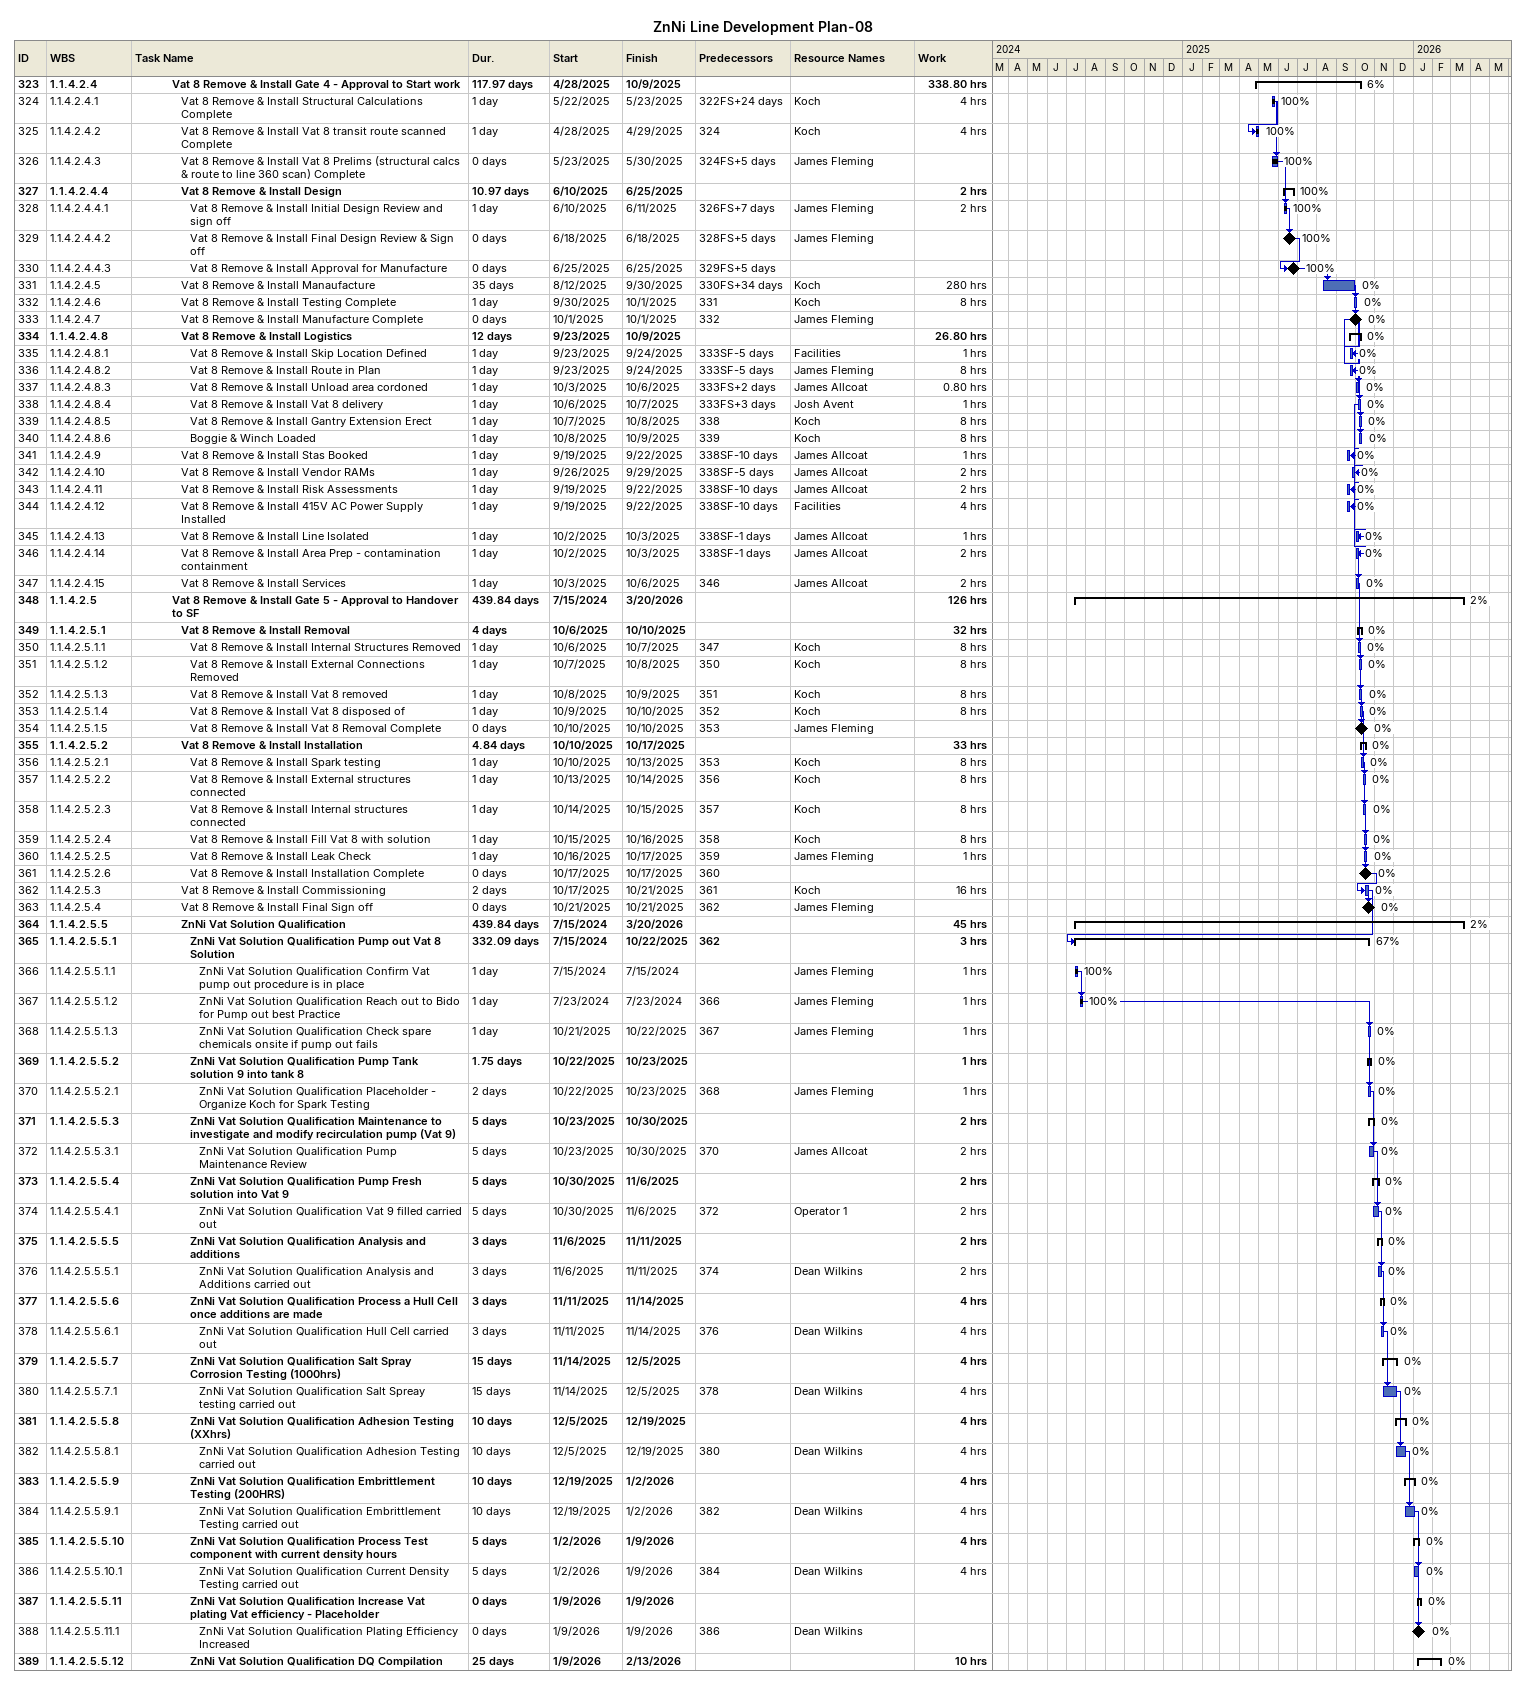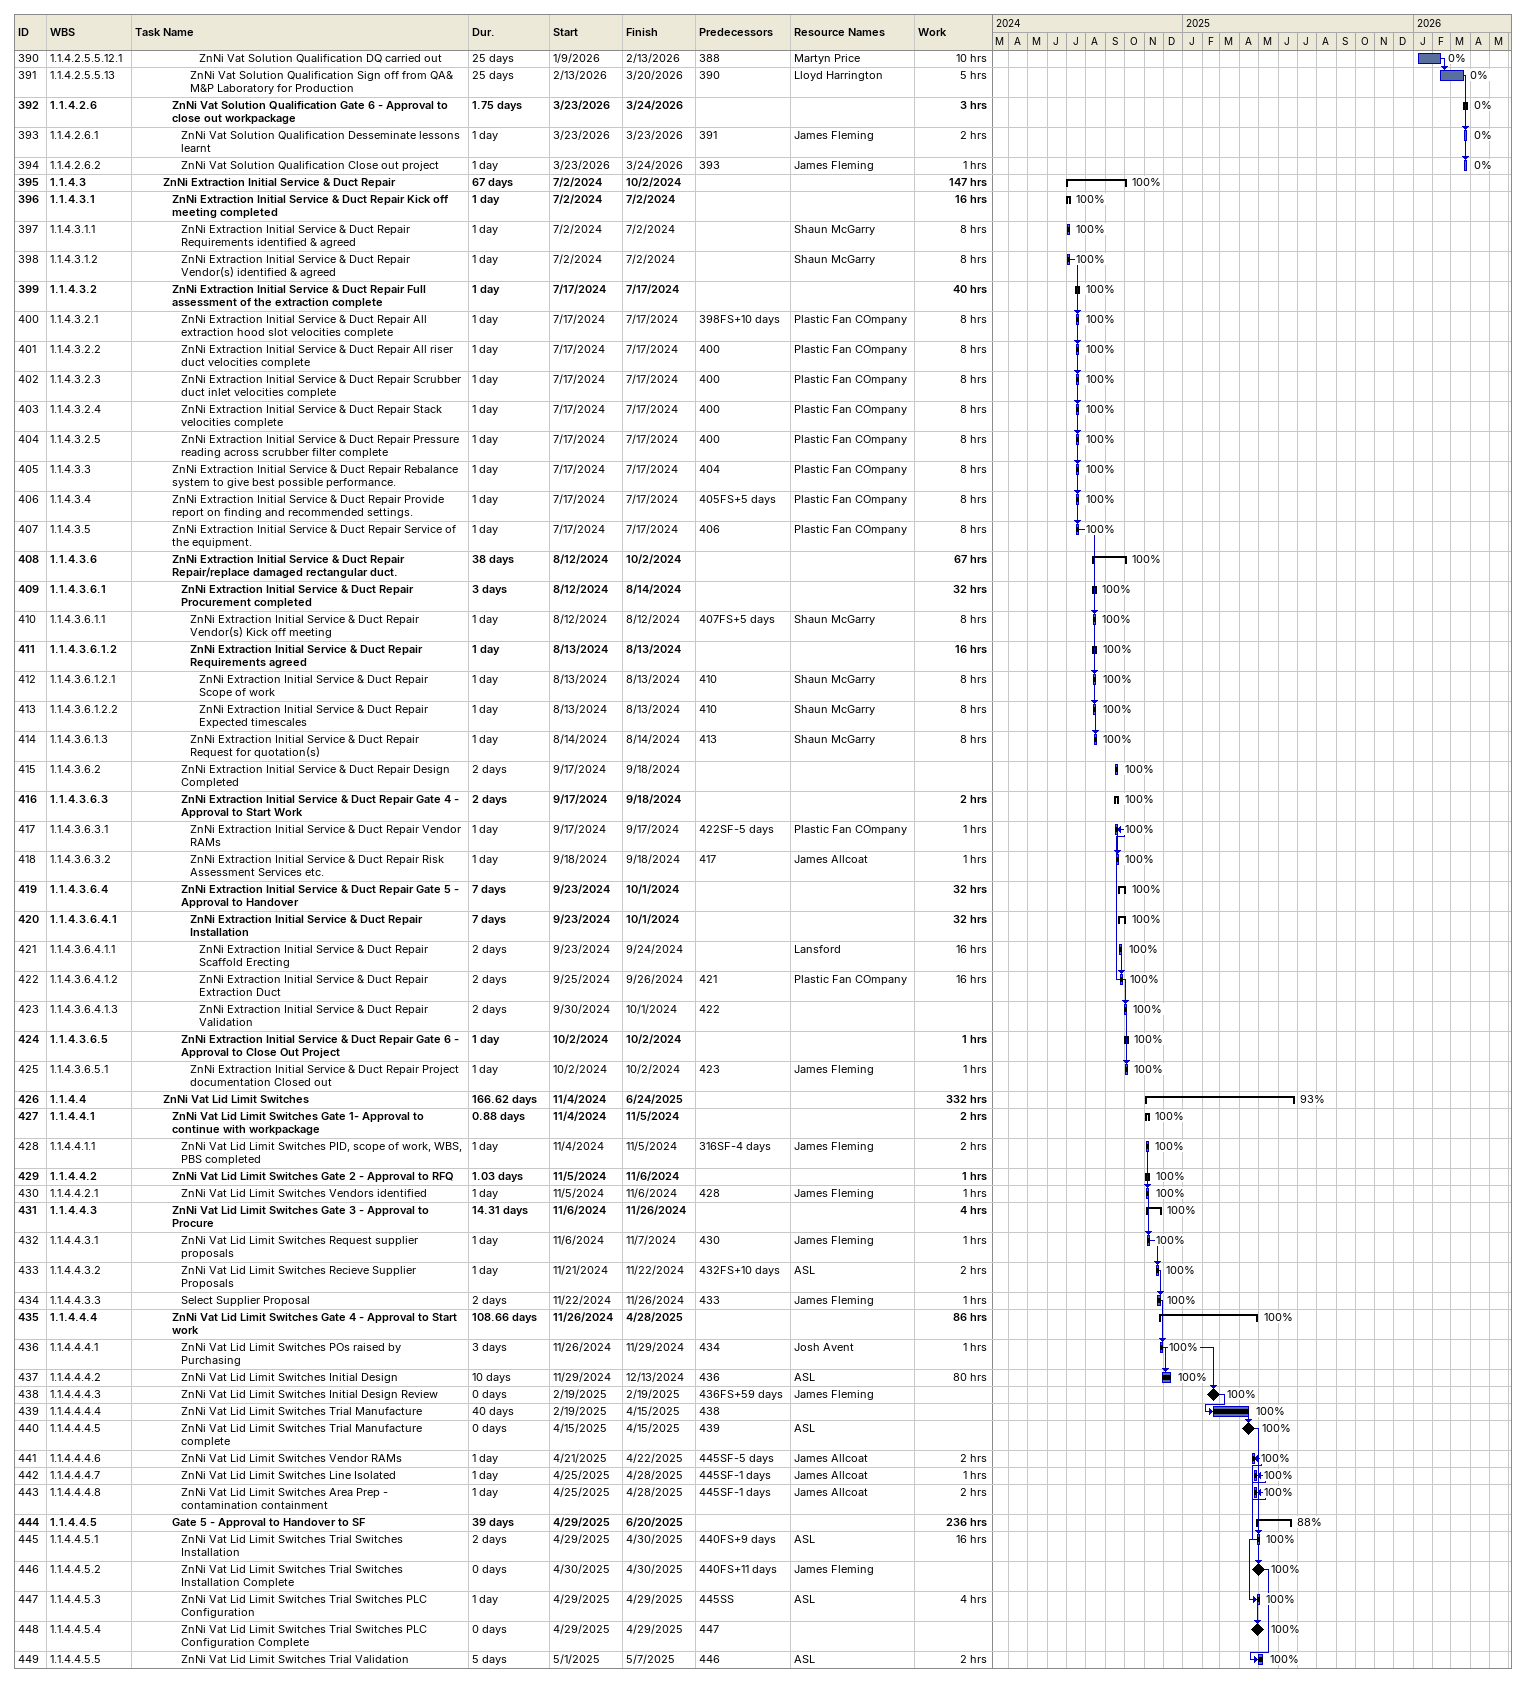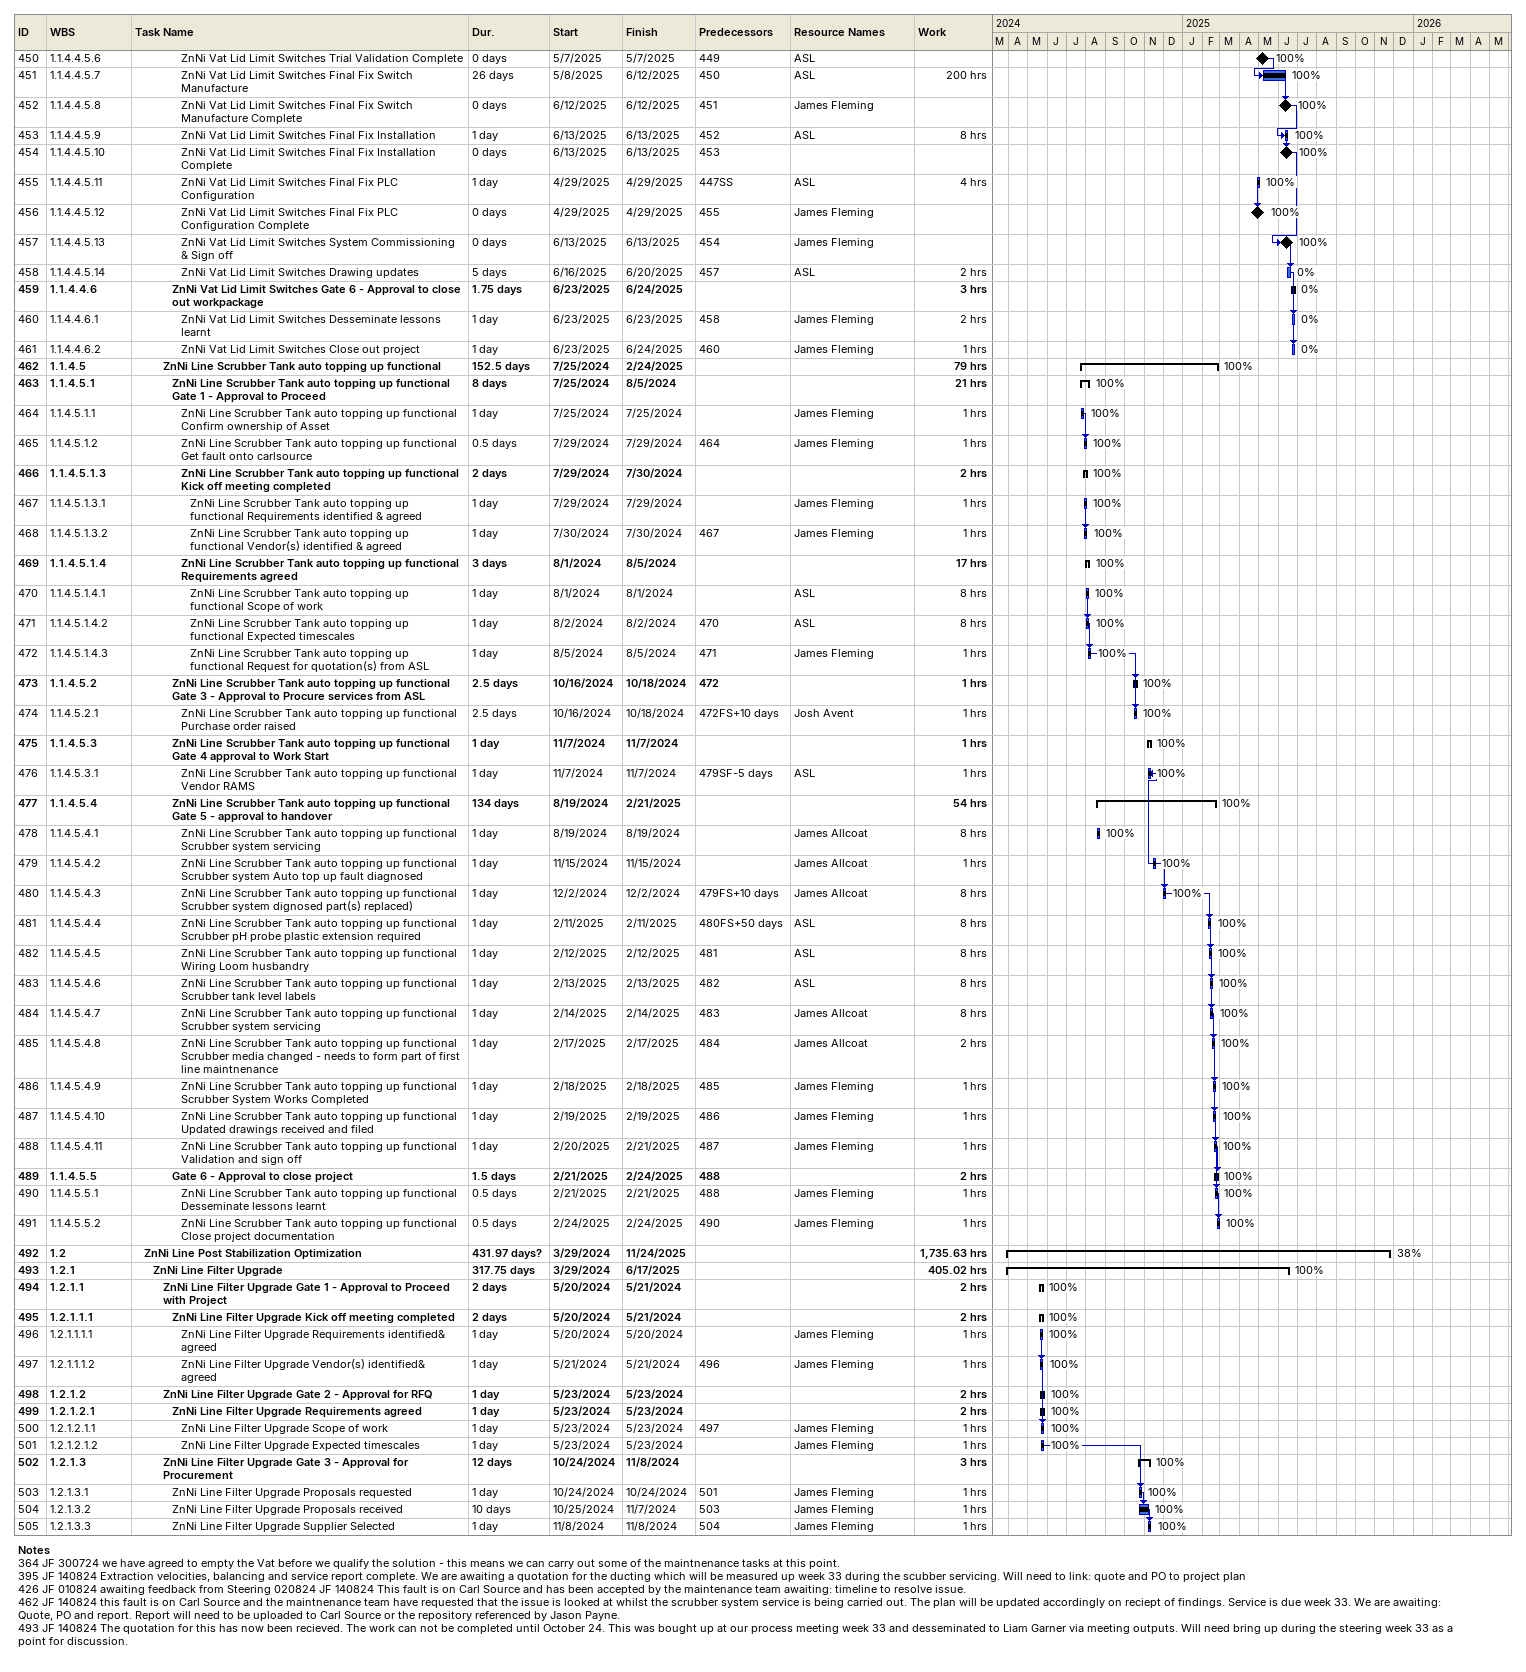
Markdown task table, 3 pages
ZnNi Line Development Plan-08

| ID | WBS | Task | Duration | Start | Finish | Predecessors | Resources | % complete | Work (h) |
|---|---|---|---|---|---|---|---|---|---|
| 323 | 1.1.4.2.4 | **Vat 8 Remove & Install Gate 4 - Approval to Start work** | 117.97d | 2025-04-28 | 2025-10-09 |  |  | 6 | 338.80 |
| 324 | 1.1.4.2.4.1 | Vat 8 Remove & Install Structural Calculations Complete | 1d | 2025-05-22 | 2025-05-23 | 322FS+24d | Koch | 100 | 4 |
| 325 | 1.1.4.2.4.2 | Vat 8 Remove & Install Vat 8 transit route scanned Complete | 1d | 2025-04-28 | 2025-04-29 | 324 | Koch | 100 | 4 |
| 326 | 1.1.4.2.4.3 | Vat 8 Remove & Install Vat 8 Prelims (structural calcs & route to line 360 scan) Complete | 0d | 2025-05-23 | 2025-05-30 | 324FS+5d | James Fleming | 100 |  |
| 327 | 1.1.4.2.4.4 | **Vat 8 Remove & Install Design** | 10.97d | 2025-06-10 | 2025-06-25 |  |  | 100 | 2 |
| 328 | 1.1.4.2.4.4.1 | Vat 8 Remove & Install Initial Design Review and sign off | 1d | 2025-06-10 | 2025-06-11 | 326FS+7d | James Fleming | 100 | 2 |
| 329 | 1.1.4.2.4.4.2 | Vat 8 Remove & Install Final Design Review & Sign off | 0d | 2025-06-18 | 2025-06-18 | 328FS+5d | James Fleming | 100 |  |
| 330 | 1.1.4.2.4.4.3 | Vat 8 Remove & Install Approval for Manufacture | 0d | 2025-06-25 | 2025-06-25 | 329FS+5d |  | 100 |  |
| 331 | 1.1.4.2.4.5 | Vat 8 Remove & Install Manaufacture | 35d | 2025-08-12 | 2025-09-30 | 330FS+34d | Koch | 0 | 280 |
| 332 | 1.1.4.2.4.6 | Vat 8 Remove & Install Testing Complete | 1d | 2025-09-30 | 2025-10-01 | 331 | Koch | 0 | 8 |
| 333 | 1.1.4.2.4.7 | Vat 8 Remove & Install Manufacture Complete | 0d | 2025-10-01 | 2025-10-01 | 332 | James Fleming | 0 |  |
| 334 | 1.1.4.2.4.8 | **Vat 8 Remove & Install Logistics** | 12d | 2025-09-23 | 2025-10-09 |  |  | 0 | 26.80 |
| 335 | 1.1.4.2.4.8.1 | Vat 8 Remove & Install Skip Location Defined | 1d | 2025-09-23 | 2025-09-24 | 333SF-5d | Facilities | 0 | 1 |
| 336 | 1.1.4.2.4.8.2 | Vat 8 Remove & Install Route in Plan | 1d | 2025-09-23 | 2025-09-24 | 333SF-5d | James Fleming | 0 | 8 |
| 337 | 1.1.4.2.4.8.3 | Vat 8 Remove & Install Unload area cordoned | 1d | 2025-10-03 | 2025-10-06 | 333FS+2d | James Allcoat | 0 | 0.80 |
| 338 | 1.1.4.2.4.8.4 | Vat 8 Remove & Install Vat 8 delivery | 1d | 2025-10-06 | 2025-10-07 | 333FS+3d | Josh Avent | 0 | 1 |
| 339 | 1.1.4.2.4.8.5 | Vat 8 Remove & Install Gantry Extension Erect | 1d | 2025-10-07 | 2025-10-08 | 338 | Koch | 0 | 8 |
| 340 | 1.1.4.2.4.8.6 | Boggie & Winch Loaded | 1d | 2025-10-08 | 2025-10-09 | 339 | Koch | 0 | 8 |
| 341 | 1.1.4.2.4.9 | Vat 8 Remove & Install Stas Booked | 1d | 2025-09-19 | 2025-09-22 | 338SF-10d | James Allcoat | 0 | 1 |
| 342 | 1.1.4.2.4.10 | Vat 8 Remove & Install Vendor RAMs | 1d | 2025-09-26 | 2025-09-29 | 338SF-5d | James Allcoat | 0 | 2 |
| 343 | 1.1.4.2.4.11 | Vat 8 Remove & Install Risk Assessments | 1d | 2025-09-19 | 2025-09-22 | 338SF-10d | James Allcoat | 0 | 2 |
| 344 | 1.1.4.2.4.12 | Vat 8 Remove & Install 415V AC Power Supply Installed | 1d | 2025-09-19 | 2025-09-22 | 338SF-10d | Facilities | 0 | 4 |
| 345 | 1.1.4.2.4.13 | Vat 8 Remove & Install Line Isolated | 1d | 2025-10-02 | 2025-10-03 | 338SF-1d | James Allcoat | 0 | 1 |
| 346 | 1.1.4.2.4.14 | Vat 8 Remove & Install Area Prep - contamination containment | 1d | 2025-10-02 | 2025-10-03 | 338SF-1d | James Allcoat | 0 | 2 |
| 347 | 1.1.4.2.4.15 | Vat 8 Remove & Install Services | 1d | 2025-10-03 | 2025-10-06 | 346 | James Allcoat | 0 | 2 |
| 348 | 1.1.4.2.5 | **Vat 8 Remove & Install Gate 5 - Approval to Handover to SF** | 439.84d | 2024-07-15 | 2026-03-20 |  |  | 2 | 126 |
| 349 | 1.1.4.2.5.1 | **Vat 8 Remove & Install Removal** | 4d | 2025-10-06 | 2025-10-10 |  |  | 0 | 32 |
| 350 | 1.1.4.2.5.1.1 | Vat 8 Remove & Install Internal Structures Removed | 1d | 2025-10-06 | 2025-10-07 | 347 | Koch | 0 | 8 |
| 351 | 1.1.4.2.5.1.2 | Vat 8 Remove & Install External Connections Removed | 1d | 2025-10-07 | 2025-10-08 | 350 | Koch | 0 | 8 |
| 352 | 1.1.4.2.5.1.3 | Vat 8 Remove & Install Vat 8 removed | 1d | 2025-10-08 | 2025-10-09 | 351 | Koch | 0 | 8 |
| 353 | 1.1.4.2.5.1.4 | Vat 8 Remove & Install Vat 8 disposed of | 1d | 2025-10-09 | 2025-10-10 | 352 | Koch | 0 | 8 |
| 354 | 1.1.4.2.5.1.5 | Vat 8 Remove & Install Vat 8 Removal Complete | 0d | 2025-10-10 | 2025-10-10 | 353 | James Fleming | 0 |  |
| 355 | 1.1.4.2.5.2 | **Vat 8 Remove & Install Installation** | 4.84d | 2025-10-10 | 2025-10-17 |  |  | 0 | 33 |
| 356 | 1.1.4.2.5.2.1 | Vat 8 Remove & Install Spark testing | 1d | 2025-10-10 | 2025-10-13 | 353 | Koch | 0 | 8 |
| 357 | 1.1.4.2.5.2.2 | Vat 8 Remove & Install External structures connected | 1d | 2025-10-13 | 2025-10-14 | 356 | Koch | 0 | 8 |
| 358 | 1.1.4.2.5.2.3 | Vat 8 Remove & Install Internal structures connected | 1d | 2025-10-14 | 2025-10-15 | 357 | Koch | 0 | 8 |
| 359 | 1.1.4.2.5.2.4 | Vat 8 Remove & Install Fill Vat 8 with solution | 1d | 2025-10-15 | 2025-10-16 | 358 | Koch | 0 | 8 |
| 360 | 1.1.4.2.5.2.5 | Vat 8 Remove & Install Leak Check | 1d | 2025-10-16 | 2025-10-17 | 359 | James Fleming | 0 | 1 |
| 361 | 1.1.4.2.5.2.6 | Vat 8 Remove & Install Installation Complete | 0d | 2025-10-17 | 2025-10-17 | 360 |  | 0 |  |
| 362 | 1.1.4.2.5.3 | Vat 8 Remove & Install Commissioning | 2d | 2025-10-17 | 2025-10-21 | 361 | Koch | 0 | 16 |
| 363 | 1.1.4.2.5.4 | Vat 8 Remove & Install Final Sign off | 0d | 2025-10-21 | 2025-10-21 | 362 | James Fleming | 0 |  |
| 364 | 1.1.4.2.5.5 | **ZnNi Vat Solution Qualification** | 439.84d | 2024-07-15 | 2026-03-20 |  |  | 2 | 45 |
| 365 | 1.1.4.2.5.5.1 | **ZnNi Vat Solution Qualification Pump out Vat 8 Solution** | 332.09d | 2024-07-15 | 2025-10-22 | 362 |  | 67 | 3 |
| 366 | 1.1.4.2.5.5.1.1 | ZnNi Vat Solution Qualification Confirm Vat pump out procedure is in place | 1d | 2024-07-15 | 2024-07-15 |  | James Fleming | 100 | 1 |
| 367 | 1.1.4.2.5.5.1.2 | ZnNi Vat Solution Qualification Reach out to Bido for Pump out best Practice | 1d | 2024-07-23 | 2024-07-23 | 366 | James Fleming | 100 | 1 |
| 368 | 1.1.4.2.5.5.1.3 | ZnNi Vat Solution Qualification Check spare chemicals onsite if pump out fails | 1d | 2025-10-21 | 2025-10-22 | 367 | James Fleming | 0 | 1 |
| 369 | 1.1.4.2.5.5.2 | **ZnNi Vat Solution Qualification Pump Tank solution 9 into tank 8** | 1.75d | 2025-10-22 | 2025-10-23 |  |  | 0 | 1 |
| 370 | 1.1.4.2.5.5.2.1 | ZnNi Vat Solution Qualification Placeholder - Organize Koch for Spark Testing | 2d | 2025-10-22 | 2025-10-23 | 368 | James Fleming | 0 | 1 |
| 371 | 1.1.4.2.5.5.3 | **ZnNi Vat Solution Qualification Maintenance to investigate and modify recirculation pump (Vat 9)** | 5d | 2025-10-23 | 2025-10-30 |  |  | 0 | 2 |
| 372 | 1.1.4.2.5.5.3.1 | ZnNi Vat Solution Qualification Pump Maintenance Review | 5d | 2025-10-23 | 2025-10-30 | 370 | James Allcoat | 0 | 2 |
| 373 | 1.1.4.2.5.5.4 | **ZnNi Vat Solution Qualification Pump Fresh solution into Vat 9** | 5d | 2025-10-30 | 2025-11-06 |  |  | 0 | 2 |
| 374 | 1.1.4.2.5.5.4.1 | ZnNi Vat Solution Qualification Vat 9 filled carried out | 5d | 2025-10-30 | 2025-11-06 | 372 | Operator 1 | 0 | 2 |
| 375 | 1.1.4.2.5.5.5 | **ZnNi Vat Solution Qualification Analysis and additions** | 3d | 2025-11-06 | 2025-11-11 |  |  | 0 | 2 |
| 376 | 1.1.4.2.5.5.5.1 | ZnNi Vat Solution Qualification Analysis and Additions carried out | 3d | 2025-11-06 | 2025-11-11 | 374 | Dean Wilkins | 0 | 2 |
| 377 | 1.1.4.2.5.5.6 | **ZnNi Vat Solution Qualification Process a Hull Cell once additions are made** | 3d | 2025-11-11 | 2025-11-14 |  |  | 0 | 4 |
| 378 | 1.1.4.2.5.5.6.1 | ZnNi Vat Solution Qualification Hull Cell carried out | 3d | 2025-11-11 | 2025-11-14 | 376 | Dean Wilkins | 0 | 4 |
| 379 | 1.1.4.2.5.5.7 | **ZnNi Vat Solution Qualification Salt Spray Corrosion Testing (1000hrs)** | 15d | 2025-11-14 | 2025-12-05 |  |  | 0 | 4 |
| 380 | 1.1.4.2.5.5.7.1 | ZnNi Vat Solution Qualification Salt Spreay testing carried out | 15d | 2025-11-14 | 2025-12-05 | 378 | Dean Wilkins | 0 | 4 |
| 381 | 1.1.4.2.5.5.8 | **ZnNi Vat Solution Qualification Adhesion Testing (XXhrs)** | 10d | 2025-12-05 | 2025-12-19 |  |  | 0 | 4 |
| 382 | 1.1.4.2.5.5.8.1 | ZnNi Vat Solution Qualification Adhesion Testing carried out | 10d | 2025-12-05 | 2025-12-19 | 380 | Dean Wilkins | 0 | 4 |
| 383 | 1.1.4.2.5.5.9 | **ZnNi Vat Solution Qualification Embrittlement Testing (200HRS)** | 10d | 2025-12-19 | 2026-01-02 |  |  | 0 | 4 |
| 384 | 1.1.4.2.5.5.9.1 | ZnNi Vat Solution Qualification Embrittlement Testing carried out | 10d | 2025-12-19 | 2026-01-02 | 382 | Dean Wilkins | 0 | 4 |
| 385 | 1.1.4.2.5.5.10 | **ZnNi Vat Solution Qualification Process Test component with current density hours** | 5d | 2026-01-02 | 2026-01-09 |  |  | 0 | 4 |
| 386 | 1.1.4.2.5.5.10.1 | ZnNi Vat Solution Qualification Current Density Testing carried out | 5d | 2026-01-02 | 2026-01-09 | 384 | Dean Wilkins | 0 | 4 |
| 387 | 1.1.4.2.5.5.11 | **ZnNi Vat Solution Qualification Increase Vat plating Vat efficiency - Placeholder** | 0d | 2026-01-09 | 2026-01-09 |  |  | 0 |  |
| 388 | 1.1.4.2.5.5.11.1 | ZnNi Vat Solution Qualification Plating Efficiency Increased | 0d | 2026-01-09 | 2026-01-09 | 386 | Dean Wilkins | 0 |  |
| 389 | 1.1.4.2.5.5.12 | **ZnNi Vat Solution Qualification DQ Compilation** | 25d | 2026-01-09 | 2026-02-13 |  |  | 0 | 10 |
| 390 | 1.1.4.2.5.5.12.1 | ZnNi Vat Solution Qualification DQ carried out | 25d | 2026-01-09 | 2026-02-13 | 388 | Martyn Price | 0 | 10 |
| 391 | 1.1.4.2.5.5.13 | ZnNi Vat Solution Qualification Sign off from QA& M&P Laboratory for Production | 25d | 2026-02-13 | 2026-03-20 | 390 | Lloyd Harrington | 0 | 5 |
| 392 | 1.1.4.2.6 | **ZnNi Vat Solution Qualification Gate 6 - Approval to close out workpackage** | 1.75d | 2026-03-23 | 2026-03-24 |  |  | 0 | 3 |
| 393 | 1.1.4.2.6.1 | ZnNi Vat Solution Qualification Desseminate lessons learnt | 1d | 2026-03-23 | 2026-03-23 | 391 | James Fleming | 0 | 2 |
| 394 | 1.1.4.2.6.2 | ZnNi Vat Solution Qualification Close out project | 1d | 2026-03-23 | 2026-03-24 | 393 | James Fleming | 0 | 1 |
| 395 | 1.1.4.3 | **ZnNi Extraction Initial Service & Duct Repair** | 67d | 2024-07-02 | 2024-10-02 |  |  | 100 | 147 |
| 396 | 1.1.4.3.1 | **ZnNi Extraction Initial Service & Duct Repair Kick off meeting completed** | 1d | 2024-07-02 | 2024-07-02 |  |  | 100 | 16 |
| 397 | 1.1.4.3.1.1 | ZnNi Extraction Initial Service & Duct Repair Requirements identified & agreed | 1d | 2024-07-02 | 2024-07-02 |  | Shaun McGarry | 100 | 8 |
| 398 | 1.1.4.3.1.2 | ZnNi Extraction Initial Service & Duct Repair Vendor(s) identified & agreed | 1d | 2024-07-02 | 2024-07-02 |  | Shaun McGarry | 100 | 8 |
| 399 | 1.1.4.3.2 | **ZnNi Extraction Initial Service & Duct Repair Full assessment of the extraction complete** | 1d | 2024-07-17 | 2024-07-17 |  |  | 100 | 40 |
| 400 | 1.1.4.3.2.1 | ZnNi Extraction Initial Service & Duct Repair All extraction hood slot velocities complete | 1d | 2024-07-17 | 2024-07-17 | 398FS+10d | Plastic Fan COmpany | 100 | 8 |
| 401 | 1.1.4.3.2.2 | ZnNi Extraction Initial Service & Duct Repair All riser duct velocities complete | 1d | 2024-07-17 | 2024-07-17 | 400 | Plastic Fan COmpany | 100 | 8 |
| 402 | 1.1.4.3.2.3 | ZnNi Extraction Initial Service & Duct Repair Scrubber duct inlet velocities complete | 1d | 2024-07-17 | 2024-07-17 | 400 | Plastic Fan COmpany | 100 | 8 |
| 403 | 1.1.4.3.2.4 | ZnNi Extraction Initial Service & Duct Repair Stack velocities complete | 1d | 2024-07-17 | 2024-07-17 | 400 | Plastic Fan COmpany | 100 | 8 |
| 404 | 1.1.4.3.2.5 | ZnNi Extraction Initial Service & Duct Repair Pressure reading across scrubber filter complete | 1d | 2024-07-17 | 2024-07-17 | 400 | Plastic Fan COmpany | 100 | 8 |
| 405 | 1.1.4.3.3 | ZnNi Extraction Initial Service & Duct Repair Rebalance system to give best possible performance. | 1d | 2024-07-17 | 2024-07-17 | 404 | Plastic Fan COmpany | 100 | 8 |
| 406 | 1.1.4.3.4 | ZnNi Extraction Initial Service & Duct Repair Provide report on finding and recommended settings. | 1d | 2024-07-17 | 2024-07-17 | 405FS+5d | Plastic Fan COmpany | 100 | 8 |
| 407 | 1.1.4.3.5 | ZnNi Extraction Initial Service & Duct Repair Service of the equipment. | 1d | 2024-07-17 | 2024-07-17 | 406 | Plastic Fan COmpany | 100 | 8 |
| 408 | 1.1.4.3.6 | **ZnNi Extraction Initial Service & Duct Repair Repair/replace damaged rectangular duct.** | 38d | 2024-08-12 | 2024-10-02 |  |  | 100 | 67 |
| 409 | 1.1.4.3.6.1 | **ZnNi Extraction Initial Service & Duct Repair Procurement completed** | 3d | 2024-08-12 | 2024-08-14 |  |  | 100 | 32 |
| 410 | 1.1.4.3.6.1.1 | ZnNi Extraction Initial Service & Duct Repair Vendor(s) Kick off meeting | 1d | 2024-08-12 | 2024-08-12 | 407FS+5d | Shaun McGarry | 100 | 8 |
| 411 | 1.1.4.3.6.1.2 | **ZnNi Extraction Initial Service & Duct Repair Requirements agreed** | 1d | 2024-08-13 | 2024-08-13 |  |  | 100 | 16 |
| 412 | 1.1.4.3.6.1.2.1 | ZnNi Extraction Initial Service & Duct Repair Scope of work | 1d | 2024-08-13 | 2024-08-13 | 410 | Shaun McGarry | 100 | 8 |
| 413 | 1.1.4.3.6.1.2.2 | ZnNi Extraction Initial Service & Duct Repair Expected timescales | 1d | 2024-08-13 | 2024-08-13 | 410 | Shaun McGarry | 100 | 8 |
| 414 | 1.1.4.3.6.1.3 | ZnNi Extraction Initial Service & Duct Repair Request for quotation(s) | 1d | 2024-08-14 | 2024-08-14 | 413 | Shaun McGarry | 100 | 8 |
| 415 | 1.1.4.3.6.2 | ZnNi Extraction Initial Service & Duct Repair Design Completed | 2d | 2024-09-17 | 2024-09-18 |  |  | 100 |  |
| 416 | 1.1.4.3.6.3 | **ZnNi Extraction Initial Service & Duct Repair Gate 4 - Approval to Start Work** | 2d | 2024-09-17 | 2024-09-18 |  |  | 100 | 2 |
| 417 | 1.1.4.3.6.3.1 | ZnNi Extraction Initial Service & Duct Repair Vendor RAMs | 1d | 2024-09-17 | 2024-09-17 | 422SF-5d | Plastic Fan COmpany | 100 | 1 |
| 418 | 1.1.4.3.6.3.2 | ZnNi Extraction Initial Service & Duct Repair Risk Assessment Services etc. | 1d | 2024-09-18 | 2024-09-18 | 417 | James Allcoat | 100 | 1 |
| 419 | 1.1.4.3.6.4 | **ZnNi Extraction Initial Service & Duct Repair Gate 5 - Approval to Handover** | 7d | 2024-09-23 | 2024-10-01 |  |  | 100 | 32 |
| 420 | 1.1.4.3.6.4.1 | **ZnNi Extraction Initial Service & Duct Repair Installation** | 7d | 2024-09-23 | 2024-10-01 |  |  | 100 | 32 |
| 421 | 1.1.4.3.6.4.1.1 | ZnNi Extraction Initial Service & Duct Repair Scaffold Erecting | 2d | 2024-09-23 | 2024-09-24 |  | Lansford | 100 | 16 |
| 422 | 1.1.4.3.6.4.1.2 | ZnNi Extraction Initial Service & Duct Repair Extraction Duct | 2d | 2024-09-25 | 2024-09-26 | 421 | Plastic Fan COmpany | 100 | 16 |
| 423 | 1.1.4.3.6.4.1.3 | ZnNi Extraction Initial Service & Duct Repair Validation | 2d | 2024-09-30 | 2024-10-01 | 422 |  | 100 |  |
| 424 | 1.1.4.3.6.5 | **ZnNi Extraction Initial Service & Duct Repair Gate 6 - Approval to Close Out Project** | 1d | 2024-10-02 | 2024-10-02 |  |  | 100 | 1 |
| 425 | 1.1.4.3.6.5.1 | ZnNi Extraction Initial Service & Duct Repair Project documentation Closed out | 1d | 2024-10-02 | 2024-10-02 | 423 | James Fleming | 100 | 1 |
| 426 | 1.1.4.4 | **ZnNi Vat Lid Limit Switches** | 166.62d | 2024-11-04 | 2025-06-24 |  |  | 93 | 332 |
| 427 | 1.1.4.4.1 | **ZnNi Vat Lid Limit Switches Gate 1- Approval to continue with workpackage** | 0.88d | 2024-11-04 | 2024-11-05 |  |  | 100 | 2 |
| 428 | 1.1.4.4.1.1 | ZnNi Vat Lid Limit Switches PID, scope of work, WBS, PBS completed | 1d | 2024-11-04 | 2024-11-05 | 316SF-4d | James Fleming | 100 | 2 |
| 429 | 1.1.4.4.2 | **ZnNi Vat Lid Limit Switches Gate 2 - Approval to RFQ** | 1.03d | 2024-11-05 | 2024-11-06 |  |  | 100 | 1 |
| 430 | 1.1.4.4.2.1 | ZnNi Vat Lid Limit Switches Vendors identified | 1d | 2024-11-05 | 2024-11-06 | 428 | James Fleming | 100 | 1 |
| 431 | 1.1.4.4.3 | **ZnNi Vat Lid Limit Switches Gate 3 - Approval to Procure** | 14.31d | 2024-11-06 | 2024-11-26 |  |  | 100 | 4 |
| 432 | 1.1.4.4.3.1 | ZnNi Vat Lid Limit Switches Request supplier proposals | 1d | 2024-11-06 | 2024-11-07 | 430 | James Fleming | 100 | 1 |
| 433 | 1.1.4.4.3.2 | ZnNi Vat Lid Limit Switches Recieve Supplier Proposals | 1d | 2024-11-21 | 2024-11-22 | 432FS+10d | ASL | 100 | 2 |
| 434 | 1.1.4.4.3.3 | Select Supplier Proposal | 2d | 2024-11-22 | 2024-11-26 | 433 | James Fleming | 100 | 1 |
| 435 | 1.1.4.4.4 | **ZnNi Vat Lid Limit Switches Gate 4 - Approval to Start work** | 108.66d | 2024-11-26 | 2025-04-28 |  |  | 100 | 86 |
| 436 | 1.1.4.4.4.1 | ZnNi Vat Lid Limit Switches POs raised by Purchasing | 3d | 2024-11-26 | 2024-11-29 | 434 | Josh Avent | 100 | 1 |
| 437 | 1.1.4.4.4.2 | ZnNi Vat Lid Limit Switches Initial Design | 10d | 2024-11-29 | 2024-12-13 | 436 | ASL | 100 | 80 |
| 438 | 1.1.4.4.4.3 | ZnNi Vat Lid Limit Switches Initial Design Review | 0d | 2025-02-19 | 2025-02-19 | 436FS+59d | James Fleming | 100 |  |
| 439 | 1.1.4.4.4.4 | ZnNi Vat Lid Limit Switches Trial Manufacture | 40d | 2025-02-19 | 2025-04-15 | 438 |  | 100 |  |
| 440 | 1.1.4.4.4.5 | ZnNi Vat Lid Limit Switches Trial Manufacture complete | 0d | 2025-04-15 | 2025-04-15 | 439 | ASL | 100 |  |
| 441 | 1.1.4.4.4.6 | ZnNi Vat Lid Limit Switches Vendor RAMs | 1d | 2025-04-21 | 2025-04-22 | 445SF-5d | James Allcoat | 100 | 2 |
| 442 | 1.1.4.4.4.7 | ZnNi Vat Lid Limit Switches Line Isolated | 1d | 2025-04-25 | 2025-04-28 | 445SF-1d | James Allcoat | 100 | 1 |
| 443 | 1.1.4.4.4.8 | ZnNi Vat Lid Limit Switches Area Prep - contamination containment | 1d | 2025-04-25 | 2025-04-28 | 445SF-1d | James Allcoat | 100 | 2 |
| 444 | 1.1.4.4.5 | **Gate 5 - Approval to Handover to SF** | 39d | 2025-04-29 | 2025-06-20 |  |  | 88 | 236 |
| 445 | 1.1.4.4.5.1 | ZnNi Vat Lid Limit Switches Trial Switches Installation | 2d | 2025-04-29 | 2025-04-30 | 440FS+9d | ASL | 100 | 16 |
| 446 | 1.1.4.4.5.2 | ZnNi Vat Lid Limit Switches Trial Switches Installation Complete | 0d | 2025-04-30 | 2025-04-30 | 440FS+11d | James Fleming | 100 |  |
| 447 | 1.1.4.4.5.3 | ZnNi Vat Lid Limit Switches Trial Switches PLC Configuration | 1d | 2025-04-29 | 2025-04-29 | 445SS | ASL | 100 | 4 |
| 448 | 1.1.4.4.5.4 | ZnNi Vat Lid Limit Switches Trial Switches PLC Configuration Complete | 0d | 2025-04-29 | 2025-04-29 | 447 |  | 100 |  |
| 449 | 1.1.4.4.5.5 | ZnNi Vat Lid Limit Switches Trial Validation | 5d | 2025-05-01 | 2025-05-07 | 446 | ASL | 100 | 2 |
| 450 | 1.1.4.4.5.6 | ZnNi Vat Lid Limit Switches Trial Validation Complete | 0d | 2025-05-07 | 2025-05-07 | 449 | ASL | 100 |  |
| 451 | 1.1.4.4.5.7 | ZnNi Vat Lid Limit Switches Final Fix Switch Manufacture | 26d | 2025-05-08 | 2025-06-12 | 450 | ASL | 100 | 200 |
| 452 | 1.1.4.4.5.8 | ZnNi Vat Lid Limit Switches Final Fix Switch Manufacture Complete | 0d | 2025-06-12 | 2025-06-12 | 451 | James Fleming | 100 |  |
| 453 | 1.1.4.4.5.9 | ZnNi Vat Lid Limit Switches Final Fix Installation | 1d | 2025-06-13 | 2025-06-13 | 452 | ASL | 100 | 8 |
| 454 | 1.1.4.4.5.10 | ZnNi Vat Lid Limit Switches Final Fix Installation Complete | 0d | 2025-06-13 | 2025-06-13 | 453 |  | 100 |  |
| 455 | 1.1.4.4.5.11 | ZnNi Vat Lid Limit Switches Final Fix PLC Configuration | 1d | 2025-04-29 | 2025-04-29 | 447SS | ASL | 100 | 4 |
| 456 | 1.1.4.4.5.12 | ZnNi Vat Lid Limit Switches Final Fix PLC Configuration Complete | 0d | 2025-04-29 | 2025-04-29 | 455 | James Fleming | 100 |  |
| 457 | 1.1.4.4.5.13 | ZnNi Vat Lid Limit Switches System Commissioning & Sign off | 0d | 2025-06-13 | 2025-06-13 | 454 | James Fleming | 100 |  |
| 458 | 1.1.4.4.5.14 | ZnNi Vat Lid Limit Switches Drawing updates | 5d | 2025-06-16 | 2025-06-20 | 457 | ASL | 0 | 2 |
| 459 | 1.1.4.4.6 | **ZnNi Vat Lid Limit Switches Gate 6 - Approval to close out workpackage** | 1.75d | 2025-06-23 | 2025-06-24 |  |  | 0 | 3 |
| 460 | 1.1.4.4.6.1 | ZnNi Vat Lid Limit Switches Desseminate lessons learnt | 1d | 2025-06-23 | 2025-06-23 | 458 | James Fleming | 0 | 2 |
| 461 | 1.1.4.4.6.2 | ZnNi Vat Lid Limit Switches Close out project | 1d | 2025-06-23 | 2025-06-24 | 460 | James Fleming | 0 | 1 |
| 462 | 1.1.4.5 | **ZnNi Line Scrubber Tank auto topping up functional** | 152.5d | 2024-07-25 | 2025-02-24 |  |  | 100 | 79 |
| 463 | 1.1.4.5.1 | **ZnNi Line Scrubber Tank auto topping up functional Gate 1 - Approval to Proceed** | 8d | 2024-07-25 | 2024-08-05 |  |  | 100 | 21 |
| 464 | 1.1.4.5.1.1 | ZnNi Line Scrubber Tank auto topping up functional Confirm ownership of Asset | 1d | 2024-07-25 | 2024-07-25 |  | James Fleming | 100 | 1 |
| 465 | 1.1.4.5.1.2 | ZnNi Line Scrubber Tank auto topping up functional Get fault onto carlsource | 0.5d | 2024-07-29 | 2024-07-29 | 464 | James Fleming | 100 | 1 |
| 466 | 1.1.4.5.1.3 | **ZnNi Line Scrubber Tank auto topping up functional Kick off meeting completed** | 2d | 2024-07-29 | 2024-07-30 |  |  | 100 | 2 |
| 467 | 1.1.4.5.1.3.1 | ZnNi Line Scrubber Tank auto topping up functional Requirements identified & agreed | 1d | 2024-07-29 | 2024-07-29 |  | James Fleming | 100 | 1 |
| 468 | 1.1.4.5.1.3.2 | ZnNi Line Scrubber Tank auto topping up functional Vendor(s) identified & agreed | 1d | 2024-07-30 | 2024-07-30 | 467 | James Fleming | 100 | 1 |
| 469 | 1.1.4.5.1.4 | **ZnNi Line Scrubber Tank auto topping up functional Requirements agreed** | 3d | 2024-08-01 | 2024-08-05 |  |  | 100 | 17 |
| 470 | 1.1.4.5.1.4.1 | ZnNi Line Scrubber Tank auto topping up functional Scope of work | 1d | 2024-08-01 | 2024-08-01 |  | ASL | 100 | 8 |
| 471 | 1.1.4.5.1.4.2 | ZnNi Line Scrubber Tank auto topping up functional Expected timescales | 1d | 2024-08-02 | 2024-08-02 | 470 | ASL | 100 | 8 |
| 472 | 1.1.4.5.1.4.3 | ZnNi Line Scrubber Tank auto topping up functional Request for quotation(s) from ASL | 1d | 2024-08-05 | 2024-08-05 | 471 | James Fleming | 100 | 1 |
| 473 | 1.1.4.5.2 | **ZnNi Line Scrubber Tank auto topping up functional Gate 3 - Approval to Procure services from ASL** | 2.5d | 2024-10-16 | 2024-10-18 | 472 |  | 100 | 1 |
| 474 | 1.1.4.5.2.1 | ZnNi Line Scrubber Tank auto topping up functional Purchase order raised | 2.5d | 2024-10-16 | 2024-10-18 | 472FS+10d | Josh Avent | 100 | 1 |
| 475 | 1.1.4.5.3 | **ZnNi Line Scrubber Tank auto topping up functional Gate 4 approval to Work Start** | 1d | 2024-11-07 | 2024-11-07 |  |  | 100 | 1 |
| 476 | 1.1.4.5.3.1 | ZnNi Line Scrubber Tank auto topping up functional Vendor RAMS | 1d | 2024-11-07 | 2024-11-07 | 479SF-5d | ASL | 100 | 1 |
| 477 | 1.1.4.5.4 | **ZnNi Line Scrubber Tank auto topping up functional Gate 5 - approval to handover** | 134d | 2024-08-19 | 2025-02-21 |  |  | 100 | 54 |
| 478 | 1.1.4.5.4.1 | ZnNi Line Scrubber Tank auto topping up functional Scrubber system servicing | 1d | 2024-08-19 | 2024-08-19 |  | James Allcoat | 100 | 8 |
| 479 | 1.1.4.5.4.2 | ZnNi Line Scrubber Tank auto topping up functional Scrubber system Auto top up fault diagnosed | 1d | 2024-11-15 | 2024-11-15 |  | James Allcoat | 100 | 1 |
| 480 | 1.1.4.5.4.3 | ZnNi Line Scrubber Tank auto topping up functional Scrubber system dignosed part(s) replaced) | 1d | 2024-12-02 | 2024-12-02 | 479FS+10d | James Allcoat | 100 | 8 |
| 481 | 1.1.4.5.4.4 | ZnNi Line Scrubber Tank auto topping up functional Scrubber pH probe plastic extension required | 1d | 2025-02-11 | 2025-02-11 | 480FS+50d | ASL | 100 | 8 |
| 482 | 1.1.4.5.4.5 | ZnNi Line Scrubber Tank auto topping up functional Wiring Loom husbandry | 1d | 2025-02-12 | 2025-02-12 | 481 | ASL | 100 | 8 |
| 483 | 1.1.4.5.4.6 | ZnNi Line Scrubber Tank auto topping up functional Scrubber tank level labels | 1d | 2025-02-13 | 2025-02-13 | 482 | ASL | 100 | 8 |
| 484 | 1.1.4.5.4.7 | ZnNi Line Scrubber Tank auto topping up functional Scrubber system servicing | 1d | 2025-02-14 | 2025-02-14 | 483 | James Allcoat | 100 | 8 |
| 485 | 1.1.4.5.4.8 | ZnNi Line Scrubber Tank auto topping up functional Scrubber media changed - needs to form part of first line maintnenance | 1d | 2025-02-17 | 2025-02-17 | 484 | James Allcoat | 100 | 2 |
| 486 | 1.1.4.5.4.9 | ZnNi Line Scrubber Tank auto topping up functional Scrubber System Works Completed | 1d | 2025-02-18 | 2025-02-18 | 485 | James Fleming | 100 | 1 |
| 487 | 1.1.4.5.4.10 | ZnNi Line Scrubber Tank auto topping up functional Updated drawings received and filed | 1d | 2025-02-19 | 2025-02-19 | 486 | James Fleming | 100 | 1 |
| 488 | 1.1.4.5.4.11 | ZnNi Line Scrubber Tank auto topping up functional Validation and sign off | 1d | 2025-02-20 | 2025-02-21 | 487 | James Fleming | 100 | 1 |
| 489 | 1.1.4.5.5 | **Gate 6 - Approval to close project** | 1.5d | 2025-02-21 | 2025-02-24 | 488 |  | 100 | 2 |
| 490 | 1.1.4.5.5.1 | ZnNi Line Scrubber Tank auto topping up functional Desseminate lessons learnt | 0.5d | 2025-02-21 | 2025-02-21 | 488 | James Fleming | 100 | 1 |
| 491 | 1.1.4.5.5.2 | ZnNi Line Scrubber Tank auto topping up functional Close project documentation | 0.5d | 2025-02-24 | 2025-02-24 | 490 | James Fleming | 100 | 1 |
| 492 | 1.2 | **ZnNi Line Post Stabilization Optimization** | 431.97d? | 2024-03-29 | 2025-11-24 |  |  | 38 | 1735.63 |
| 493 | 1.2.1 | **ZnNi Line Filter Upgrade** | 317.75d | 2024-03-29 | 2025-06-17 |  |  | 100 | 405.02 |
| 494 | 1.2.1.1 | **ZnNi Line Filter Upgrade Gate 1 - Approval to Proceed with Project** | 2d | 2024-05-20 | 2024-05-21 |  |  | 100 | 2 |
| 495 | 1.2.1.1.1 | **ZnNi Line Filter Upgrade Kick off meeting completed** | 2d | 2024-05-20 | 2024-05-21 |  |  | 100 | 2 |
| 496 | 1.2.1.1.1.1 | ZnNi Line Filter Upgrade Requirements identified& agreed | 1d | 2024-05-20 | 2024-05-20 |  | James Fleming | 100 | 1 |
| 497 | 1.2.1.1.1.2 | ZnNi Line Filter Upgrade Vendor(s) identified& agreed | 1d | 2024-05-21 | 2024-05-21 | 496 | James Fleming | 100 | 1 |
| 498 | 1.2.1.2 | **ZnNi Line Filter Upgrade Gate 2 - Approval for RFQ** | 1d | 2024-05-23 | 2024-05-23 |  |  | 100 | 2 |
| 499 | 1.2.1.2.1 | **ZnNi Line Filter Upgrade Requirements agreed** | 1d | 2024-05-23 | 2024-05-23 |  |  | 100 | 2 |
| 500 | 1.2.1.2.1.1 | ZnNi Line Filter Upgrade Scope of work | 1d | 2024-05-23 | 2024-05-23 | 497 | James Fleming | 100 | 1 |
| 501 | 1.2.1.2.1.2 | ZnNi Line Filter Upgrade Expected timescales | 1d | 2024-05-23 | 2024-05-23 |  | James Fleming | 100 | 1 |
| 502 | 1.2.1.3 | **ZnNi Line Filter Upgrade Gate 3 - Approval for Procurement** | 12d | 2024-10-24 | 2024-11-08 |  |  | 100 | 3 |
| 503 | 1.2.1.3.1 | ZnNi Line Filter Upgrade Proposals requested | 1d | 2024-10-24 | 2024-10-24 | 501 | James Fleming | 100 | 1 |
| 504 | 1.2.1.3.2 | ZnNi Line Filter Upgrade Proposals received | 10d | 2024-10-25 | 2024-11-07 | 503 | James Fleming | 100 | 1 |
| 505 | 1.2.1.3.3 | ZnNi Line Filter Upgrade Supplier Selected | 1d | 2024-11-08 | 2024-11-08 | 504 | James Fleming | 100 | 1 |

Notes
- 364: JF 300724 we have agreed to empty the Vat before we qualify the solution - this means we can carry out some of the maintnenance tasks at this point.
- 395: JF 140824 Extraction velocities, balancing and service report complete. We are awaiting a quotation for the ducting which will be measured up week 33 during the scubber servicing. Will need to link: quote and PO to project plan
- 426: JF 010824 awaiting feedback from Steering 020824 JF 140824 This fault is on Carl Source and has been accepted by the maintenance team awaiting: timeline to resolve issue.
- 462: JF 140824 this fault is on Carl Source and the maintnenance team have requested that the issue is looked at whilst the scrubber system service is being carried out. The plan will be updated accordingly on reciept of findings. Service is due week 33. We are awaiting: Quote, PO and report. Report will need to be uploaded to Carl Source or the repository referenced by Jason Payne.
- 493: JF 140824 The quotation for this has now been recieved. The work can not be completed until October 24. This was bought up at our process meeting week 33 and desseminated to Liam Garner via meeting outputs. Will need bring up during the steering week 33 as a point for discussion.
